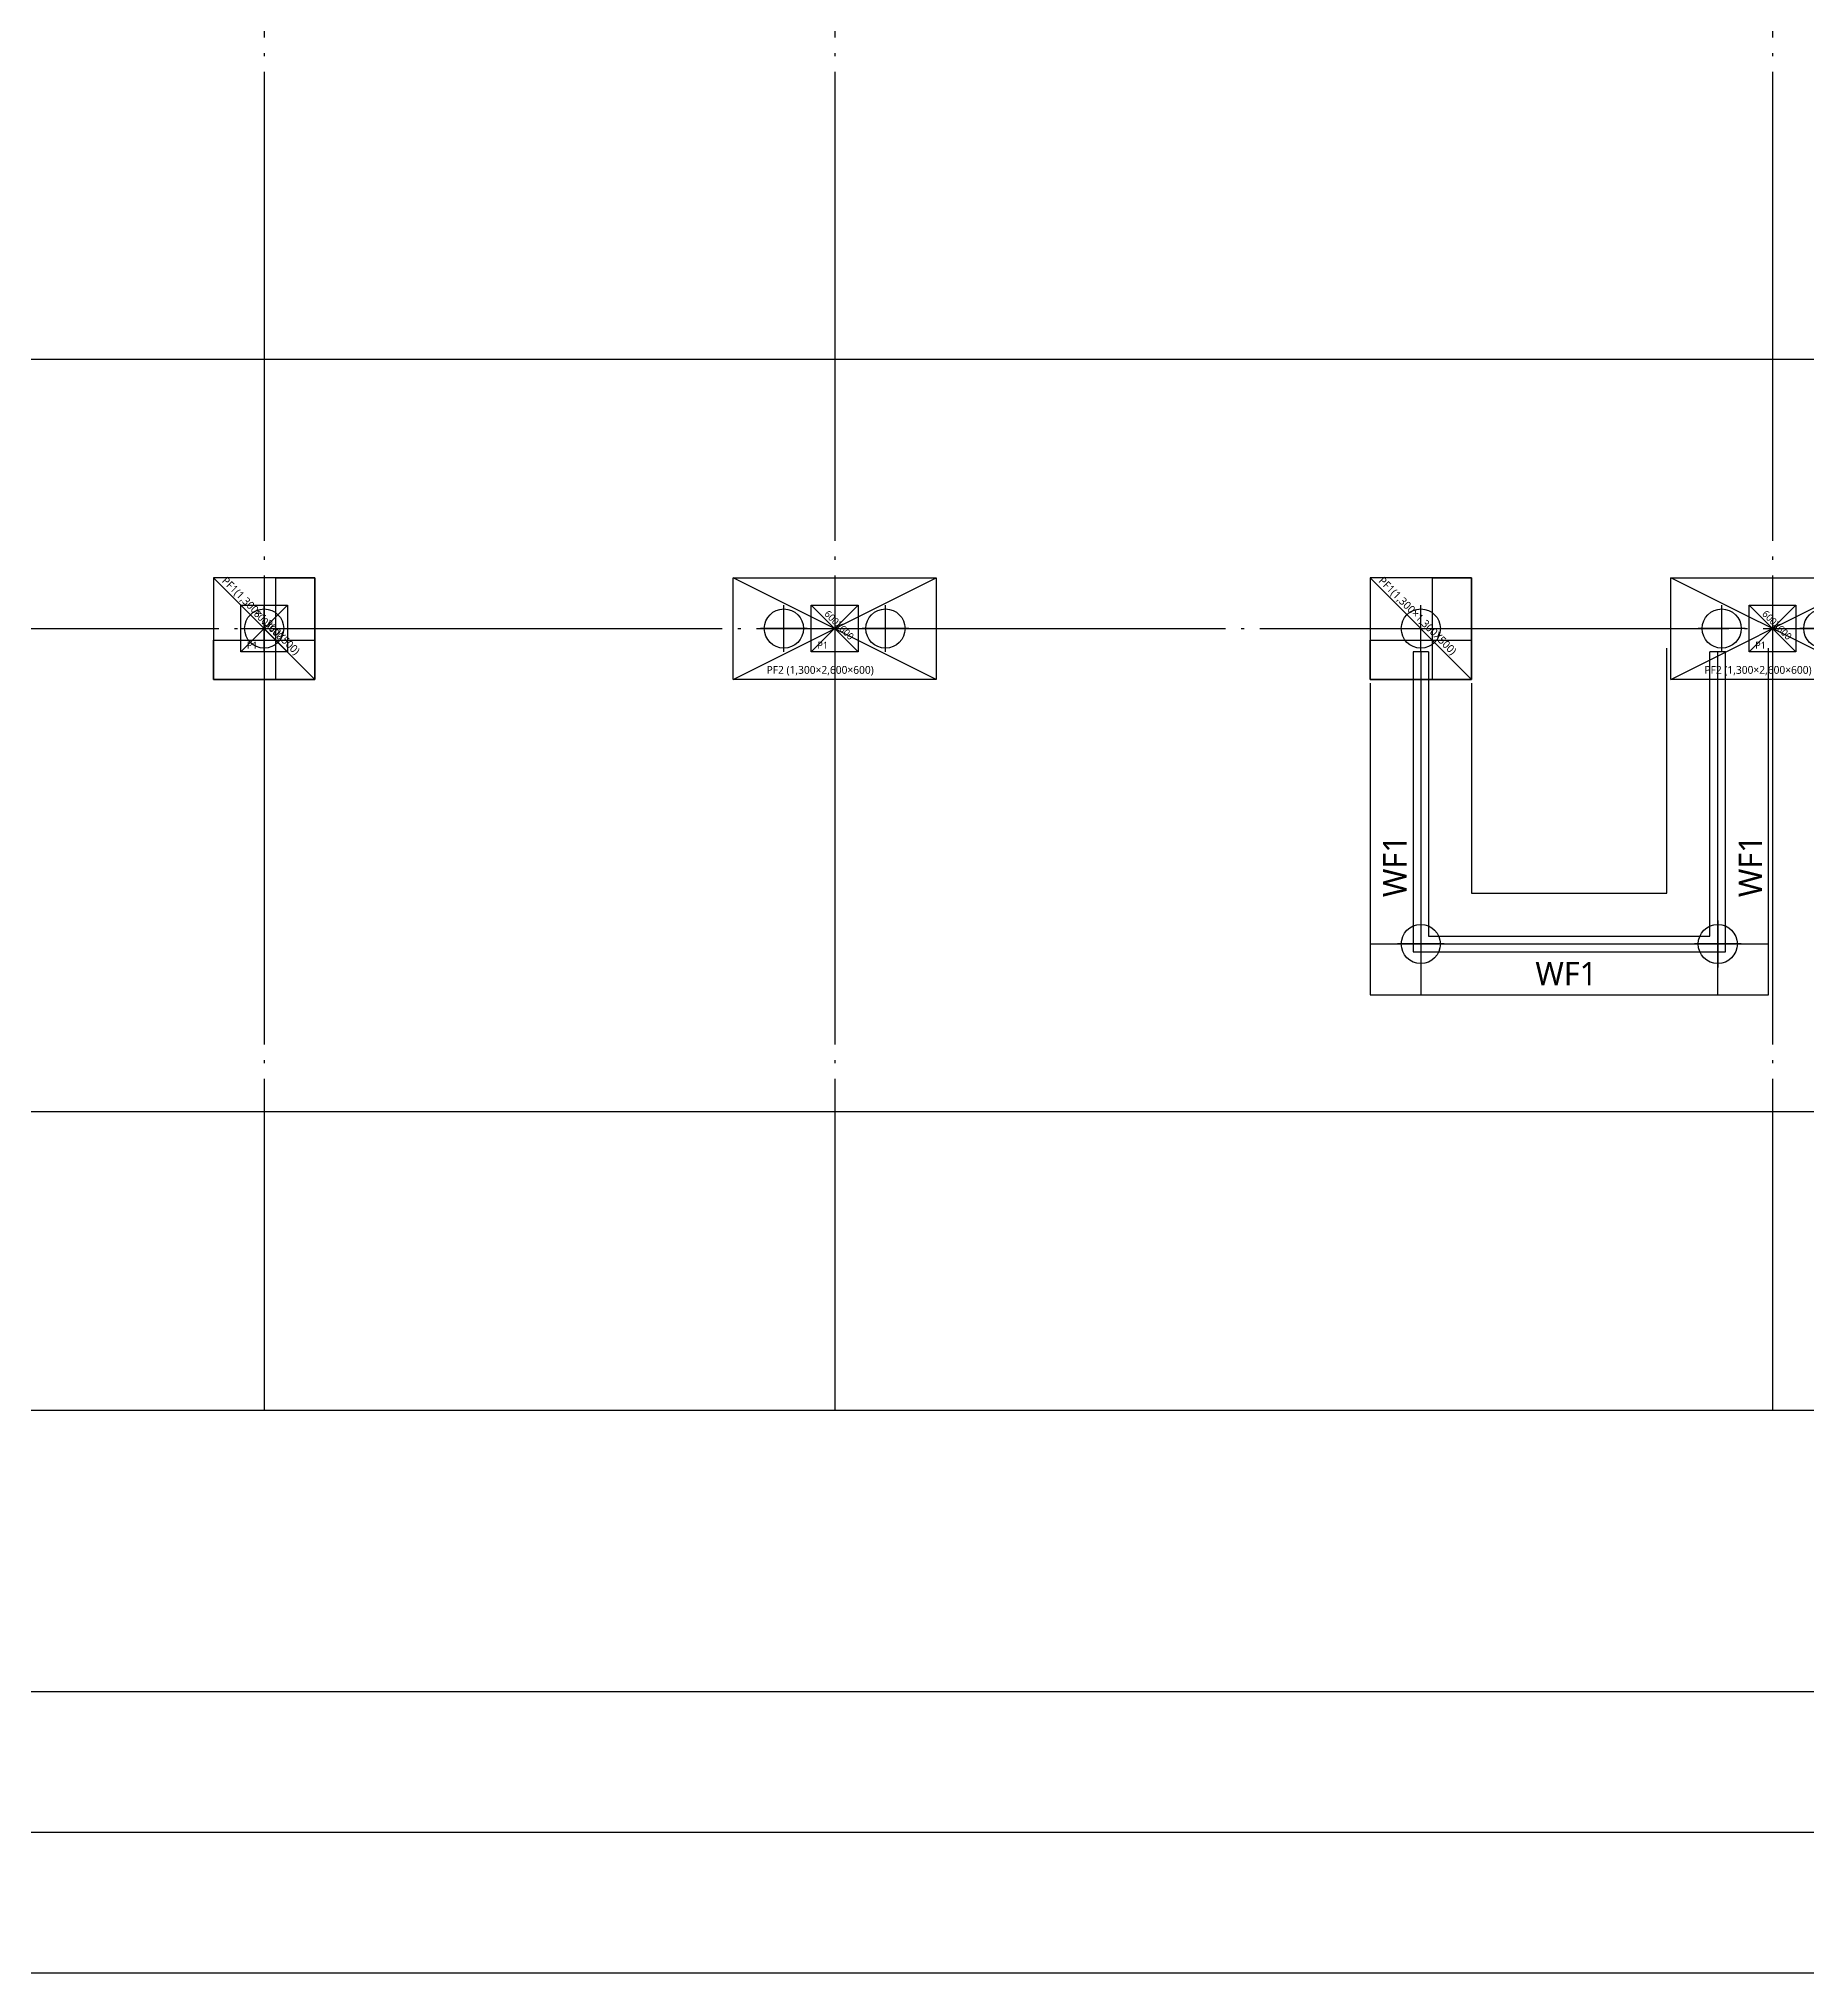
# Model space of a CAD drawing. Header units: millimetres. Extents: x -734060 to 504600, y -7739 to 118800.
# Drawn here: x -449285 to -426667, y 25700 to 50444 of the extents above; entities that cross this region are included whole.
import ezdxf
from ezdxf.enums import TextEntityAlignment as Align
from ezdxf.lldxf.tags import DXFTag

# ---------------------------------------------------------------- set-up
doc = ezdxf.new("R2010")
doc.units = ezdxf.units.MM
doc.header["$LTSCALE"] = 200
doc.linetypes.add('CEN-GAUN', pattern=[32.2, 30, -1, 0.2, -1])
doc.linetypes.add('H3', pattern=[3, 2, -1])
doc.layers.get('DEFPOINTS').update_dxf_attribs({"color": 137})
for name, color, linetype in [('0-PIPE', 7, 'Continuous'), ('0-기초', 4, 'H3'), ('CEN', 1, 'CEN-GAUN'), ('CEN2', 1, 'CEN-GAUN'), ('HAT-INS', 250, 'Continuous'), ('S-COL', 2, 'Continuous')]:
    doc.layers.add(name, color=color, linetype=linetype)
doc.styles.add('스타일1', font='malgun.ttf')
doc.styles.add('울릉도L', font='malgun.ttf')
tags = doc.linetypes.add('DH-HID2', pattern=[1.2, 0.8, -0.4]).pattern_tags.tags
tags[6:7] = [DXFTag(74, 4), DXFTag(75, 0), DXFTag(340, '0'), DXFTag(46, 1.0), DXFTag(50, 0.0), DXFTag(44, 0.0), DXFTag(45, 0.0)]
tags[4:5] = [DXFTag(74, 4), DXFTag(75, 0), DXFTag(340, '0'), DXFTag(46, 1.0), DXFTag(50, 0.0), DXFTag(44, 0.0), DXFTag(45, 0.0)]

# ---------------------------------------------------------------- blocks, each defined once
blk = doc.blocks.new('X-CEN')
at = {"layer": 'CEN'}
for p, q in [((16700, 9200), (16700, -53000)), ((24000, 9200), (24000, -53000)), ((36000, 9200), (36000, -53000)), ((-9200, -43000), (76000, -43000))]:
    blk.add_line(p, q, dxfattribs=at)
blk = doc.blocks.new('SS-P1')
at = {"layer": 'DEFPOINTS'}
for p, q in [((-300, 300), (300, -300)), ((-300, -300), (300, 300))]:
    blk.add_line(p, q, dxfattribs=at)
at = {"layer": 'S-COL'}
blk.add_lwpolyline([(-300, 300), (300, 300), (300, -300), (-300, -300)], close=True, dxfattribs=at)
at = {"layer": 'DEFPOINTS', "style": '스타일1'}
blk.add_text('600X600', height=90, rotation=315, dxfattribs=at).set_placement((58, 44), align=Align.MIDDLE_CENTER)
blk.add_text('P1', height=90, dxfattribs=at).set_placement((-153, -214), align=Align.MIDDLE_CENTER)
blk = doc.blocks.new('X-S-PD')
at = {"layer": 'S-COL'}
for p in [(16700, -43000), (24000, -43000), (36000, -43000)]:
    blk.add_blockref('SS-P1', p, dxfattribs=at)
blk = doc.blocks.new('파일')
at = {"layer": '0-PIPE', "color": 7, "linetype": 'Continuous'}
for p, q in [((0, -300), (0, 300)), ((-300, 0), (300, 0))]:
    blk.add_line(p, q, dxfattribs=at)
at = {"layer": '0-PIPE', "color": 3, "linetype": 'Continuous'}
blk.add_circle((0, 0), 250, dxfattribs=at)
blk = doc.blocks.new('SS-PF2')
at = {"layer": '0-기초', "color": 4, "linetype": 'DH-HID2', "ltscale": 2}
blk.add_lwpolyline([(650, -1300), (-650, -1300), (-650, 1300), (650, 1300)], close=True, dxfattribs=at)
at = {"layer": 'DEFPOINTS'}
for p, q in [((-650, 1300), (650, -1300)), ((-650, -1300), (650, 1300))]:
    blk.add_line(p, q, dxfattribs=at)
at = {"layer": '0-기초'}
for p in [(0, 650), (0, -650)]:
    blk.add_blockref('파일', p, dxfattribs=at)
at = {"layer": 'DEFPOINTS', "style": '울릉도L'}
blk.add_text('PF2 (1,300×2,600×600)', height=100, rotation=270, dxfattribs=at).set_placement((-529, 871), align=Align.MIDDLE_LEFT)
blk = doc.blocks.new('SS-PF1')
at = {"layer": '0-기초', "color": 4, "linetype": 'DH-HID2', "ltscale": 2}
blk.add_lwpolyline([(-650, 650), (-650, -650), (650, -650), (650, 650)], close=True, dxfattribs=at)
at = {"layer": 'DEFPOINTS'}
blk.add_line((-650, 650), (650, -650), dxfattribs=at)
for points in [[(650, 650), (650, -650), (150, -650), (150, 650), (650, 650)], [(650, -650), (-650, -650), (-650, -150), (650, -150), (650, -650)]]:
    blk.add_lwpolyline(points, dxfattribs=at)
at = {"layer": '0-기초'}
blk.add_blockref('파일', (0, 0), dxfattribs=at)
at = {"layer": 'DEFPOINTS', "style": '울릉도L'}
blk.add_text('PF1(1,300×1,300X500)', height=100, rotation=315, dxfattribs=at).set_placement((-514, 637), align=Align.MIDDLE_LEFT)
blk = doc.blocks.new('X-B1F-FD')
at = {"layer": '0-기초', "color": 4, "linetype": 'DH-HID2', "ltscale": 3}
for p, q in [((34650, -46385), (34650, -43250)), ((35950, -47685), (35950, -43250)), ((30850, -43700), (30850, -47685)), ((32150, -43700), (32150, -46385)), ((32150, -46385), (34650, -46385)), ((30850, -47685), (35950, -47685))]:
    blk.add_line(p, q, dxfattribs=at)
at = {"layer": '0-기초', "rotation": 180}
for p in [(31500, -47035), (35300, -47035)]:
    blk.add_blockref('파일', p, dxfattribs=at)
at = {"layer": 'S-COL'}
for p in [(16700, -43000), (31500, -43000)]:
    blk.add_blockref('SS-PF1', p, dxfattribs=at)
at = {"layer": 'S-COL', "rotation": 90}
for p in [(24000, -43000), (36000, -43000)]:
    blk.add_blockref('SS-PF2', p, dxfattribs=at)
at = {"layer": 'DEFPOINTS', "style": '울릉도L'}
for p in [(31167, -46040), (35717, -46040)]:
    blk.add_text('WF1', height=300, rotation=90, dxfattribs=at).set_placement(p, align=Align.MIDDLE_CENTER)
blk.add_text('WF1', height=300, dxfattribs=at).set_placement((33361, -47414), align=Align.MIDDLE_CENTER)
blk = doc.blocks.new('X-RC-B1F')
at = {"layer": 'CEN2'}
for p, q in [((31500, -43300), (31500, -47685)), ((35300, -47685), (35300, -43300)), ((30850, -47035), (35950, -47035))]:
    blk.add_line(p, q, dxfattribs=at)
at = {"layer": 'S-COL'}
for p, q in [((31400, -43300), (31400, -47135)), ((31600, -43300), (31400, -43300)), ((31600, -43300), (31600, -46935)), ((35200, -46935), (35200, -43300)), ((35400, -43300), (35200, -43300)), ((35400, -47135), (35400, -43300)), ((31600, -46935), (35200, -46935)), ((31400, -47135), (35400, -47135))]:
    blk.add_line(p, q, dxfattribs=at)

msp = doc.modelspace()

# ---------------------------------------------------------------- linework, layer by layer
at = {"layer": 'DEFPOINTS'}
for points in [[(-379900, 25700), (-479500, 25700), (-479500, 102300), (-379900, 102300)], [(-381700, 27500), (-477700, 27500), (-477700, 100500), (-381700, 100500)], [(-383500, 29300), (-475900, 29300), (-475900, 98700), (-383500, 98700)], [(-387100, 32900), (-472300, 32900), (-472300, 95100), (-387100, 95100)], [(-400028.839, 81871.917), (-400028.839, 88654.54), (-466488.34, 88654.54), (-466488.34, 36721.926), (-424951.153, 36721.926), (-424951.153, 46339.077), (-460207.107, 46339.077), (-460207.107, 81871.917)]]:
    msp.add_lwpolyline(points, close=True, dxfattribs=at)

# ---------------------------------------------------------------- block references
msp.add_blockref('X-S-PD', (-463100, 85900))
at = {"layer": 'HAT-INS'}
msp.add_blockref('X-CEN', (-463100, 85900), dxfattribs=at)
at = {"layer": 'S-COL'}
for name in ['X-B1F-FD', 'X-RC-B1F']:
    msp.add_blockref(name, (-463100, 85900), dxfattribs=at)

doc.saveas('drawing.dxf')
